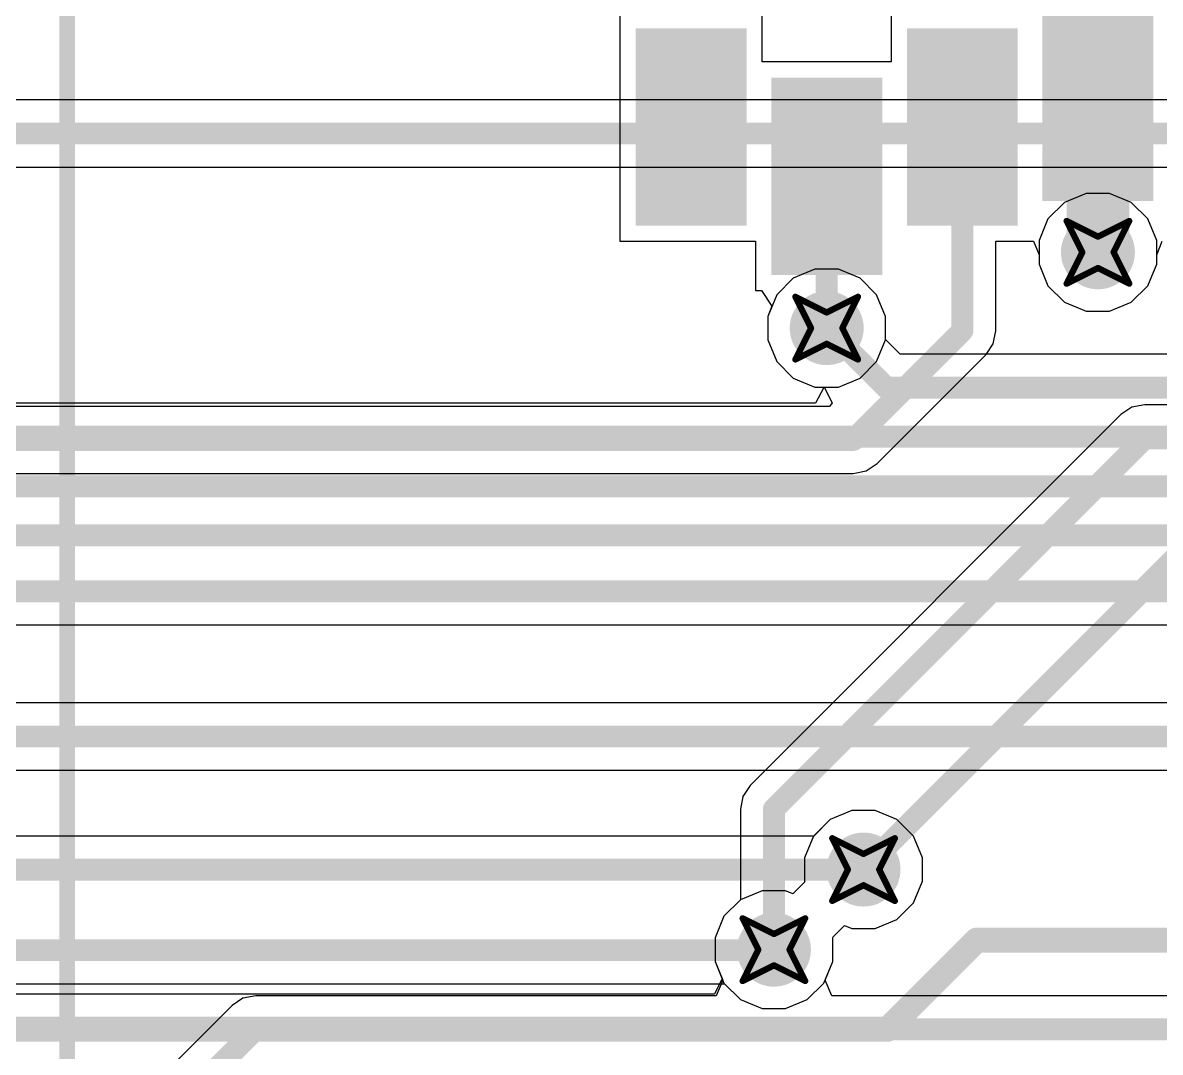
# Model space of a CAD drawing. Header units: inches. Extents: x -3 to 488, y -11 to 93.
# Drawn here: x 45.92 to 55.14, y 20.67 to 29.02 of the extents above; entities that cross this region are included whole.
import ezdxf

# ---------------------------------------------------------------- set-up
doc = ezdxf.new("R2010")
doc.units = ezdxf.units.IN
for name, color, linetype in [('Bottom Layer', 5, 'Continuous'), ('Drill Drawing', 1, 'Continuous'), ('Layer 1', 16, 'Continuous'), ('Layer 2', 76, 'Continuous'), ('Top Layer', 1, 'Continuous'), ('Top Overlay', 2, 'Continuous'), ('Top Paste', 8, 'Continuous'), ('Top Solder', 216, 'Continuous'), ('Via Holes', 16, 'Continuous')]:
    doc.layers.add(name, color=color, linetype=linetype)

msp = doc.modelspace()

# ---------------------------------------------------------------- hatches: boundary and pattern name
at = {"layer": 'Bottom Layer'}
h = msp.add_hatch(color=5, dxfattribs=at)
edge = h.paths.add_edge_path()
edge.add_arc((54.639, 27.1576), 0.3, 0, 360)
h = msp.add_hatch(color=5, dxfattribs=at)
edge = h.paths.add_edge_path()
edge.add_arc((52.439, 26.543), 0.3, 0, 360)
h = msp.add_hatch(color=5, dxfattribs=at)
edge = h.paths.add_edge_path()
edge.add_arc((52.7378, 22.1528), 0.3, 0, 360)
h = msp.add_hatch(color=5, dxfattribs=at)
edge = h.paths.add_edge_path()
edge.add_arc((52.0109, 21.5033), 0.3, 0, 360)
at = {"layer": 'Layer 1'}
h = msp.add_hatch(color=16, dxfattribs=at)
edge = h.paths.add_edge_path()
edge.add_arc((54.639, 27.1576), 0.3, 0, 360)
h = msp.add_hatch(color=16, dxfattribs=at)
edge = h.paths.add_edge_path()
edge.add_arc((52.439, 26.543), 0.3, 0, 360)
h = msp.add_hatch(color=16, dxfattribs=at)
edge = h.paths.add_edge_path()
edge.add_arc((52.7378, 22.1528), 0.3, 0, 360)
h = msp.add_hatch(color=16, dxfattribs=at)
edge = h.paths.add_edge_path()
edge.add_arc((52.0109, 21.5033), 0.3, 0, 360)
at = {"layer": 'Layer 2'}
h = msp.add_hatch(color=76, dxfattribs=at)
edge = h.paths.add_edge_path()
edge.add_arc((54.639, 27.1576), 0.3, 0, 360)
h = msp.add_hatch(color=76, dxfattribs=at)
edge = h.paths.add_edge_path()
edge.add_arc((52.439, 26.543), 0.3, 0, 360)
h = msp.add_hatch(color=76, dxfattribs=at)
edge = h.paths.add_edge_path()
edge.add_arc((52.7378, 22.1528), 0.3, 0, 360)
h = msp.add_hatch(color=76, dxfattribs=at)
edge = h.paths.add_edge_path()
edge.add_arc((52.0109, 21.5033), 0.3, 0, 360)
at = {"layer": 'Top Layer'}
for points in [[(55.039, 27.6247), (54.239, 27.6247), (54.239, 29.1247), (55.039, 29.1247)], [(51.739, 27.4247), (50.939, 27.4247), (50.939, 28.9247), (51.739, 28.9247)], [(53.939, 27.4247), (53.139, 27.4247), (53.139, 28.9247), (53.939, 28.9247)], [(52.839, 27.0247), (52.039, 27.0247), (52.039, 28.5247), (52.839, 28.5247)]]:
    msp.add_hatch(color=1, dxfattribs=at).paths.add_polyline_path(points)
h = msp.add_hatch(color=1, dxfattribs=at)
edge = h.paths.add_edge_path()
edge.add_arc((54.639, 27.1576), 0.3, 0, 360)
h = msp.add_hatch(color=1, dxfattribs=at)
edge = h.paths.add_edge_path()
edge.add_arc((52.439, 26.543), 0.3, 0, 360)
h = msp.add_hatch(color=1, dxfattribs=at)
edge = h.paths.add_edge_path()
edge.add_arc((52.7378, 22.1528), 0.3, 0, 360)
h = msp.add_hatch(color=1, dxfattribs=at)
edge = h.paths.add_edge_path()
edge.add_arc((52.0109, 21.5033), 0.3, 0, 360)
at = {"layer": 'Top Paste'}
for points in [[(55.039, 27.6247), (54.239, 27.6247), (54.239, 29.1247), (55.039, 29.1247)], [(51.739, 27.4247), (50.939, 27.4247), (50.939, 28.9247), (51.739, 28.9247)], [(53.939, 27.4247), (53.139, 27.4247), (53.139, 28.9247), (53.939, 28.9247)], [(52.839, 27.0247), (52.039, 27.0247), (52.039, 28.5247), (52.839, 28.5247)]]:
    msp.add_hatch(color=8, dxfattribs=at).paths.add_polyline_path(points)
at = {"layer": 'Top Solder'}
for points in [[(55.089, 27.5747), (54.189, 27.5747), (54.189, 29.1747), (55.089, 29.1747)], [(51.789, 27.3747), (50.889, 27.3747), (50.889, 28.9747), (51.789, 28.9747)], [(53.989, 27.3747), (53.089, 27.3747), (53.089, 28.9747), (53.989, 28.9747)], [(52.889, 26.9747), (51.989, 26.9747), (51.989, 28.5747), (52.889, 28.5747)]]:
    msp.add_hatch(color=216, dxfattribs=at).paths.add_polyline_path(points)
at = {"layer": 'Via Holes'}
h = msp.add_hatch(color=7, dxfattribs=at)
edge = h.paths.add_edge_path()
edge.add_arc((54.639, 27.1576), 0.15, 0, 360)
h = msp.add_hatch(color=7, dxfattribs=at)
edge = h.paths.add_edge_path()
edge.add_arc((52.439, 26.543), 0.15, 0, 360)
h = msp.add_hatch(color=7, dxfattribs=at)
edge = h.paths.add_edge_path()
edge.add_arc((52.7378, 22.1528), 0.15, 0, 360)
h = msp.add_hatch(color=7, dxfattribs=at)
edge = h.paths.add_edge_path()
edge.add_arc((52.0109, 21.5033), 0.15, 0, 360)

# ---------------------------------------------------------------- linework, layer by layer
at = {"layer": 'Bottom Layer'}
for p, q in [((52.1683, 26.9481), (52.0339, 26.8137)), ((52.3439, 27.0208), (52.1683, 26.9481)), ((52.534, 27.0208), (52.3439, 27.0208)), ((52.7096, 26.9481), (52.534, 27.0208)), ((52.844, 26.8137), (52.7096, 26.9481)), ((52.0339, 26.8137), (51.9612, 26.638)), ((52.9168, 26.638), (52.844, 26.8137)), ((51.9612, 26.638), (51.9612, 26.448)), ((52.9168, 26.4498), (52.9168, 26.638)), ((51.9612, 26.448), (52.0339, 26.2723)), ((53.0342, 26.3323), (52.9168, 26.4498)), ((57.7579, 26.3323), (53.0342, 26.3323)), ((52.0339, 26.2723), (52.1683, 26.1379)), ((52.1683, 26.1379), (52.3439, 26.0652)), ((52.3439, 26.0652), (52.4137, 26.0652)), ((52.4161, 26.0615), (52.3483, 25.9345)), ((52.4137, 26.0652), (52.4161, 26.0615)), ((52.3483, 25.9345), (38.1697, 25.9345)), ((8.6649, 24.1375), (56.929, 24.1375)), ((55.3313, 23.5037), (16.4567, 23.5037)), ((16.5694, 22.9598), (55.3313, 22.9598)), ((52.6427, 22.6306), (52.4671, 22.5579)), ((52.8328, 22.6306), (52.6427, 22.6306)), ((53.0084, 22.5579), (52.8328, 22.6306)), ((52.4671, 22.5579), (52.334, 22.4248)), ((53.1428, 22.4235), (53.0084, 22.5579)), ((52.334, 22.4248), (19.0286, 22.4248)), ((53.2156, 22.2479), (53.1428, 22.4235)), ((53.2156, 22.0578), (53.2156, 22.2479)), ((53.1428, 21.8822), (53.2156, 22.0578)), ((53.0084, 21.7478), (53.1428, 21.8822)), ((52.4872, 21.602), (52.5844, 21.6992)), ((52.5844, 21.6992), (52.6427, 21.675)), ((52.8328, 21.675), (53.0084, 21.7478)), ((52.4887, 21.5984), (52.4872, 21.602)), ((52.4887, 21.4083), (52.4887, 21.5984)), ((52.6427, 21.675), (52.8328, 21.675)), ((52.4159, 21.2327), (52.4887, 21.4083)), ((44.9549, 21.2273), (51.6112, 21.2273)), ((51.6112, 21.2273), (51.7402, 21.0983)), ((52.2815, 21.0983), (52.4159, 21.2327)), ((51.7402, 21.0983), (51.9158, 21.0255)), ((52.1059, 21.0255), (52.2815, 21.0983)), ((51.9158, 21.0255), (52.1059, 21.0255))]:
    msp.add_line(p, q, dxfattribs=at)
for points in [[(52.439, 26.543, 0.1778, 0.1778, 0), (52.9216, 26.0604, 0.1778, 0.1778, 0)], [(52.9216, 26.0604, 0.1778, 0.1778, 0), (57.9661, 26.0604, 0.1778, 0.1778, 0)], [(38.057, 25.6626, 0.1778, 0.1778, 0), (58.1504, 25.6626, 0.1778, 0.1778, 0)], [(24.3911, 25.2596, 0.1778, 0.1778, 0), (58.3311, 25.2596, 0.1778, 0.1778, 0)], [(23.6163, 24.8633, 0.1778, 0.1778, 0), (58.5017, 24.8633, 0.1778, 0.1778, 0)], [(8.2611, 24.4094, 0.1778, 0.1778, 0), (58.6465, 24.4094, 0.1778, 0.1778, 0)], [(16.4567, 23.2318, 0.1778, 0.1778, 0), (55.735, 23.2318, 0.1778, 0.1778, 0)], [(19.0286, 22.1528, 0.1778, 0.1778, 0), (52.7378, 22.1528, 0.1778, 0.1778, 0)], [(52.0068, 21.4992, 0.1778, 0.1778, 0), (52.0109, 21.5033, 0.1778, 0.1778, 0)], [(38.7452, 21.4992, 0.1778, 0.1778, 0), (52.0068, 21.4992, 0.1778, 0.1778, 0)]]:
    msp.add_lwpolyline(points, format="xyseb", dxfattribs=at)
for points in [[(52.3945, 26.543, 0.0889, 0.0889, 1), (52.4834, 26.543, 0.0889, 0.0889, 1)], [(52.8771, 26.0604, 0.0889, 0.0889, 1), (52.966, 26.0604, 0.0889, 0.0889, 1)], [(52.8771, 26.0604, 0.0889, 0.0889, 1), (52.966, 26.0604, 0.0889, 0.0889, 1)], [(52.6933, 22.1528, 0.0889, 0.0889, 1), (52.7822, 22.1528, 0.0889, 0.0889, 1)], [(51.9664, 21.5033, 0.0889, 0.0889, 1), (52.0553, 21.5033, 0.0889, 0.0889, 1)], [(51.9624, 21.4992, 0.0889, 0.0889, 1), (52.0513, 21.4992, 0.0889, 0.0889, 1)], [(51.9624, 21.4992, 0.0889, 0.0889, 1), (52.0513, 21.4992, 0.0889, 0.0889, 1)]]:
    msp.add_lwpolyline(points, format="xyseb", close=True, dxfattribs=at)
at = {"layer": 'Drill Drawing'}
for points in [[(54.385, 27.4116, 0.0508, 0.0508, 0), (54.639, 27.2846, 0.0508, 0.0508, 0)], [(54.385, 27.4116, 0.0508, 0.0508, 0), (54.512, 27.1576, 0.0508, 0.0508, 0)], [(54.639, 27.2846, 0.0508, 0.0508, 0), (54.893, 27.4116, 0.0508, 0.0508, 0)], [(54.766, 27.1576, 0.0508, 0.0508, 0), (54.893, 27.4116, 0.0508, 0.0508, 0)], [(54.385, 26.9036, 0.0508, 0.0508, 0), (54.512, 27.1576, 0.0508, 0.0508, 0)], [(54.766, 27.1576, 0.0508, 0.0508, 0), (54.893, 26.9036, 0.0508, 0.0508, 0)], [(54.385, 26.9036, 0.0508, 0.0508, 0), (54.639, 27.0306, 0.0508, 0.0508, 0)], [(54.639, 27.0306, 0.0508, 0.0508, 0), (54.893, 26.9036, 0.0508, 0.0508, 0)], [(52.185, 26.797, 0.0508, 0.0508, 0), (52.439, 26.67, 0.0508, 0.0508, 0)], [(52.185, 26.797, 0.0508, 0.0508, 0), (52.312, 26.543, 0.0508, 0.0508, 0)], [(52.439, 26.67, 0.0508, 0.0508, 0), (52.693, 26.797, 0.0508, 0.0508, 0)], [(52.566, 26.543, 0.0508, 0.0508, 0), (52.693, 26.797, 0.0508, 0.0508, 0)], [(52.185, 26.289, 0.0508, 0.0508, 0), (52.312, 26.543, 0.0508, 0.0508, 0)], [(52.566, 26.543, 0.0508, 0.0508, 0), (52.693, 26.289, 0.0508, 0.0508, 0)], [(52.185, 26.289, 0.0508, 0.0508, 0), (52.439, 26.416, 0.0508, 0.0508, 0)], [(52.439, 26.416, 0.0508, 0.0508, 0), (52.693, 26.289, 0.0508, 0.0508, 0)], [(52.4838, 22.4068, 0.0508, 0.0508, 0), (52.7378, 22.2798, 0.0508, 0.0508, 0)], [(52.4838, 22.4068, 0.0508, 0.0508, 0), (52.6108, 22.1528, 0.0508, 0.0508, 0)], [(52.7378, 22.2798, 0.0508, 0.0508, 0), (52.9918, 22.4068, 0.0508, 0.0508, 0)], [(52.8648, 22.1528, 0.0508, 0.0508, 0), (52.9918, 22.4068, 0.0508, 0.0508, 0)], [(52.4838, 21.8988, 0.0508, 0.0508, 0), (52.6108, 22.1528, 0.0508, 0.0508, 0)], [(52.8648, 22.1528, 0.0508, 0.0508, 0), (52.9918, 21.8988, 0.0508, 0.0508, 0)], [(52.4838, 21.8988, 0.0508, 0.0508, 0), (52.7378, 22.0258, 0.0508, 0.0508, 0)], [(52.7378, 22.0258, 0.0508, 0.0508, 0), (52.9918, 21.8988, 0.0508, 0.0508, 0)], [(51.7569, 21.7573, 0.0508, 0.0508, 0), (52.0109, 21.6303, 0.0508, 0.0508, 0)], [(51.7569, 21.7573, 0.0508, 0.0508, 0), (51.8839, 21.5033, 0.0508, 0.0508, 0)], [(52.0109, 21.6303, 0.0508, 0.0508, 0), (52.2649, 21.7573, 0.0508, 0.0508, 0)], [(52.1379, 21.5033, 0.0508, 0.0508, 0), (52.2649, 21.7573, 0.0508, 0.0508, 0)], [(51.7569, 21.2493, 0.0508, 0.0508, 0), (51.8839, 21.5033, 0.0508, 0.0508, 0)], [(52.1379, 21.5033, 0.0508, 0.0508, 0), (52.2649, 21.2493, 0.0508, 0.0508, 0)], [(51.7569, 21.2493, 0.0508, 0.0508, 0), (52.0109, 21.3763, 0.0508, 0.0508, 0)], [(52.0109, 21.3763, 0.0508, 0.0508, 0), (52.2649, 21.2493, 0.0508, 0.0508, 0)]]:
    msp.add_lwpolyline(points, format="xyseb", dxfattribs=at)
for points in [[(54.3723, 27.4116, 0.0254, 0.0254, 1), (54.3977, 27.4116, 0.0254, 0.0254, 1)], [(54.3723, 27.4116, 0.0254, 0.0254, 1), (54.3977, 27.4116, 0.0254, 0.0254, 1)], [(54.8803, 27.4116, 0.0254, 0.0254, 1), (54.9057, 27.4116, 0.0254, 0.0254, 1)], [(54.8803, 27.4116, 0.0254, 0.0254, 1), (54.9057, 27.4116, 0.0254, 0.0254, 1)], [(54.6263, 27.2846, 0.0254, 0.0254, 1), (54.6517, 27.2846, 0.0254, 0.0254, 1)], [(54.6263, 27.2846, 0.0254, 0.0254, 1), (54.6517, 27.2846, 0.0254, 0.0254, 1)], [(54.4993, 27.1576, 0.0254, 0.0254, 1), (54.5247, 27.1576, 0.0254, 0.0254, 1)], [(54.4993, 27.1576, 0.0254, 0.0254, 1), (54.5247, 27.1576, 0.0254, 0.0254, 1)], [(54.7533, 27.1576, 0.0254, 0.0254, 1), (54.7787, 27.1576, 0.0254, 0.0254, 1)], [(54.7533, 27.1576, 0.0254, 0.0254, 1), (54.7787, 27.1576, 0.0254, 0.0254, 1)], [(54.6263, 27.0306, 0.0254, 0.0254, 1), (54.6517, 27.0306, 0.0254, 0.0254, 1)], [(54.6263, 27.0306, 0.0254, 0.0254, 1), (54.6517, 27.0306, 0.0254, 0.0254, 1)], [(54.3723, 26.9036, 0.0254, 0.0254, 1), (54.3977, 26.9036, 0.0254, 0.0254, 1)], [(54.3723, 26.9036, 0.0254, 0.0254, 1), (54.3977, 26.9036, 0.0254, 0.0254, 1)], [(54.8803, 26.9036, 0.0254, 0.0254, 1), (54.9057, 26.9036, 0.0254, 0.0254, 1)], [(54.8803, 26.9036, 0.0254, 0.0254, 1), (54.9057, 26.9036, 0.0254, 0.0254, 1)], [(52.1723, 26.797, 0.0254, 0.0254, 1), (52.1977, 26.797, 0.0254, 0.0254, 1)], [(52.1723, 26.797, 0.0254, 0.0254, 1), (52.1977, 26.797, 0.0254, 0.0254, 1)], [(52.6803, 26.797, 0.0254, 0.0254, 1), (52.7057, 26.797, 0.0254, 0.0254, 1)], [(52.6803, 26.797, 0.0254, 0.0254, 1), (52.7057, 26.797, 0.0254, 0.0254, 1)], [(52.4263, 26.67, 0.0254, 0.0254, 1), (52.4517, 26.67, 0.0254, 0.0254, 1)], [(52.4263, 26.67, 0.0254, 0.0254, 1), (52.4517, 26.67, 0.0254, 0.0254, 1)], [(52.2993, 26.543, 0.0254, 0.0254, 1), (52.3247, 26.543, 0.0254, 0.0254, 1)], [(52.2993, 26.543, 0.0254, 0.0254, 1), (52.3247, 26.543, 0.0254, 0.0254, 1)], [(52.5533, 26.543, 0.0254, 0.0254, 1), (52.5787, 26.543, 0.0254, 0.0254, 1)], [(52.5533, 26.543, 0.0254, 0.0254, 1), (52.5787, 26.543, 0.0254, 0.0254, 1)], [(52.4263, 26.416, 0.0254, 0.0254, 1), (52.4517, 26.416, 0.0254, 0.0254, 1)], [(52.4263, 26.416, 0.0254, 0.0254, 1), (52.4517, 26.416, 0.0254, 0.0254, 1)], [(52.1723, 26.289, 0.0254, 0.0254, 1), (52.1977, 26.289, 0.0254, 0.0254, 1)], [(52.1723, 26.289, 0.0254, 0.0254, 1), (52.1977, 26.289, 0.0254, 0.0254, 1)], [(52.6803, 26.289, 0.0254, 0.0254, 1), (52.7057, 26.289, 0.0254, 0.0254, 1)], [(52.6803, 26.289, 0.0254, 0.0254, 1), (52.7057, 26.289, 0.0254, 0.0254, 1)], [(52.4711, 22.4068, 0.0254, 0.0254, 1), (52.4965, 22.4068, 0.0254, 0.0254, 1)], [(52.4711, 22.4068, 0.0254, 0.0254, 1), (52.4965, 22.4068, 0.0254, 0.0254, 1)], [(52.9791, 22.4068, 0.0254, 0.0254, 1), (53.0045, 22.4068, 0.0254, 0.0254, 1)], [(52.9791, 22.4068, 0.0254, 0.0254, 1), (53.0045, 22.4068, 0.0254, 0.0254, 1)], [(52.7251, 22.2798, 0.0254, 0.0254, 1), (52.7505, 22.2798, 0.0254, 0.0254, 1)], [(52.7251, 22.2798, 0.0254, 0.0254, 1), (52.7505, 22.2798, 0.0254, 0.0254, 1)], [(52.5981, 22.1528, 0.0254, 0.0254, 1), (52.6235, 22.1528, 0.0254, 0.0254, 1)], [(52.5981, 22.1528, 0.0254, 0.0254, 1), (52.6235, 22.1528, 0.0254, 0.0254, 1)], [(52.8521, 22.1528, 0.0254, 0.0254, 1), (52.8775, 22.1528, 0.0254, 0.0254, 1)], [(52.8521, 22.1528, 0.0254, 0.0254, 1), (52.8775, 22.1528, 0.0254, 0.0254, 1)], [(52.7251, 22.0258, 0.0254, 0.0254, 1), (52.7505, 22.0258, 0.0254, 0.0254, 1)], [(52.7251, 22.0258, 0.0254, 0.0254, 1), (52.7505, 22.0258, 0.0254, 0.0254, 1)], [(52.4711, 21.8988, 0.0254, 0.0254, 1), (52.4965, 21.8988, 0.0254, 0.0254, 1)], [(52.4711, 21.8988, 0.0254, 0.0254, 1), (52.4965, 21.8988, 0.0254, 0.0254, 1)], [(52.9791, 21.8988, 0.0254, 0.0254, 1), (53.0045, 21.8988, 0.0254, 0.0254, 1)], [(52.9791, 21.8988, 0.0254, 0.0254, 1), (53.0045, 21.8988, 0.0254, 0.0254, 1)], [(51.7442, 21.7573, 0.0254, 0.0254, 1), (51.7696, 21.7573, 0.0254, 0.0254, 1)], [(51.7442, 21.7573, 0.0254, 0.0254, 1), (51.7696, 21.7573, 0.0254, 0.0254, 1)], [(52.2522, 21.7573, 0.0254, 0.0254, 1), (52.2776, 21.7573, 0.0254, 0.0254, 1)], [(52.2522, 21.7573, 0.0254, 0.0254, 1), (52.2776, 21.7573, 0.0254, 0.0254, 1)], [(51.9982, 21.6303, 0.0254, 0.0254, 1), (52.0236, 21.6303, 0.0254, 0.0254, 1)], [(51.9982, 21.6303, 0.0254, 0.0254, 1), (52.0236, 21.6303, 0.0254, 0.0254, 1)], [(51.8712, 21.5033, 0.0254, 0.0254, 1), (51.8966, 21.5033, 0.0254, 0.0254, 1)], [(51.8712, 21.5033, 0.0254, 0.0254, 1), (51.8966, 21.5033, 0.0254, 0.0254, 1)], [(52.1252, 21.5033, 0.0254, 0.0254, 1), (52.1506, 21.5033, 0.0254, 0.0254, 1)], [(52.1252, 21.5033, 0.0254, 0.0254, 1), (52.1506, 21.5033, 0.0254, 0.0254, 1)], [(51.9982, 21.3763, 0.0254, 0.0254, 1), (52.0236, 21.3763, 0.0254, 0.0254, 1)], [(51.9982, 21.3763, 0.0254, 0.0254, 1), (52.0236, 21.3763, 0.0254, 0.0254, 1)], [(51.7442, 21.2493, 0.0254, 0.0254, 1), (51.7696, 21.2493, 0.0254, 0.0254, 1)], [(51.7442, 21.2493, 0.0254, 0.0254, 1), (51.7696, 21.2493, 0.0254, 0.0254, 1)], [(52.2522, 21.2493, 0.0254, 0.0254, 1), (52.2776, 21.2493, 0.0254, 0.0254, 1)], [(52.2522, 21.2493, 0.0254, 0.0254, 1), (52.2776, 21.2493, 0.0254, 0.0254, 1)]]:
    msp.add_lwpolyline(points, format="xyseb", close=True, dxfattribs=at)
at = {"layer": 'Layer 1'}
for p, q in [((56.7758, 28.3927), (43.8251, 28.3927)), ((43.9378, 27.8489), (56.6632, 27.8489)), ((54.5439, 27.6354), (54.3683, 27.5627)), ((54.734, 27.6354), (54.5439, 27.6354)), ((54.9096, 27.5627), (54.734, 27.6354)), ((54.3683, 27.5627), (54.2339, 27.4283)), ((55.044, 27.4283), (54.9096, 27.5627)), ((54.2339, 27.4283), (54.1612, 27.2527)), ((55.1168, 27.2527), (55.044, 27.4283)), ((54.1612, 27.2527), (54.1612, 27.0626)), ((55.1168, 27.0626), (55.1168, 27.2527)), ((54.1612, 27.0626), (54.2339, 26.887)), ((55.044, 26.887), (55.1168, 27.0626)), ((52.1683, 26.9481), (52.0339, 26.8137)), ((52.3439, 27.0208), (52.1683, 26.9481)), ((52.534, 27.0208), (52.3439, 27.0208)), ((52.7096, 26.9481), (52.534, 27.0208)), ((52.844, 26.8137), (52.7096, 26.9481)), ((54.2339, 26.887), (54.3683, 26.7526)), ((54.9096, 26.7526), (55.044, 26.887)), ((52.0339, 26.8137), (51.9612, 26.638)), ((52.9168, 26.638), (52.844, 26.8137)), ((54.3683, 26.7526), (54.5439, 26.6798)), ((54.5439, 26.6798), (54.734, 26.6798)), ((54.734, 26.6798), (54.9096, 26.7526)), ((51.9612, 26.638), (51.9612, 26.448)), ((52.9168, 26.448), (52.9168, 26.638)), ((51.9612, 26.448), (52.0339, 26.2723)), ((52.844, 26.2723), (52.9168, 26.448)), ((52.0339, 26.2723), (52.1683, 26.1379)), ((52.7096, 26.1379), (52.844, 26.2723)), ((52.1683, 26.1379), (52.3439, 26.0652)), ((52.534, 26.0652), (52.7096, 26.1379)), ((52.3439, 26.0652), (52.534, 26.0652)), ((52.6427, 22.6306), (52.4671, 22.5579)), ((52.8328, 22.6306), (52.6427, 22.6306)), ((53.0084, 22.5579), (52.8328, 22.6306)), ((52.4671, 22.5579), (52.3327, 22.4235)), ((53.1428, 22.4235), (53.0084, 22.5579)), ((52.3327, 22.4235), (52.26, 22.2479)), ((53.2156, 22.2479), (53.1428, 22.4235)), ((52.26, 22.2479), (52.26, 22.0578)), ((53.2156, 22.0578), (53.2156, 22.2479)), ((52.2615, 22.0541), (52.1643, 21.9569)), ((52.26, 22.0578), (52.2615, 22.0541)), ((53.1428, 21.8822), (53.2156, 22.0578)), ((51.9158, 21.9811), (51.7402, 21.9084)), ((52.1059, 21.9811), (51.9158, 21.9811)), ((52.1643, 21.9569), (52.1059, 21.9811)), ((51.7402, 21.9084), (51.6058, 21.774)), ((53.0084, 21.7478), (53.1428, 21.8822)), ((51.6058, 21.774), (51.5331, 21.5984)), ((52.4872, 21.602), (52.5844, 21.6992)), ((52.5844, 21.6992), (52.6427, 21.675)), ((52.8328, 21.675), (53.0084, 21.7478)), ((51.5331, 21.5984), (51.5331, 21.4083)), ((52.4887, 21.5984), (52.4872, 21.602)), ((52.4887, 21.4083), (52.4887, 21.5984)), ((52.6427, 21.675), (52.8328, 21.675)), ((51.5331, 21.4083), (51.5956, 21.2572)), ((52.4261, 21.2572), (52.4887, 21.4083)), ((51.5956, 21.2572), (51.5423, 21.1302)), ((52.4795, 21.1302), (52.4261, 21.2572)), ((47.8077, 21.1302), (47.7037, 21.1095)), ((51.5423, 21.1302), (47.8077, 21.1302)), ((55.3313, 21.1302), (52.4795, 21.1302)), ((47.6154, 21.0506), (46.8477, 20.2829)), ((47.7037, 21.1095), (47.6154, 21.0506)), ((47.6154, 21.0506), (47.6154, 21.0506))]:
    msp.add_line(p, q, dxfattribs=at)
for points in [[(43.8251, 28.1208, 0.1778, 0.1778, 0), (56.7758, 28.1208, 0.1778, 0.1778, 0)], [(47.04, 20.0906, 0.1778, 0.1778, 0), (47.8077, 20.8583, 0.1778, 0.1778, 0)], [(47.8077, 20.8583, 0.1778, 0.1778, 0), (55.735, 20.8583, 0.1778, 0.1778, 0)]]:
    msp.add_lwpolyline(points, format="xyseb", dxfattribs=at)
msp.add_lwpolyline([(47.7633, 20.8583, 0.0889, 0.0889, 1), (47.8522, 20.8583, 0.0889, 0.0889, 1)], format="xyseb", close=True, dxfattribs=at)
msp.add_lwpolyline([(47.7633, 20.8583, 0.0889, 0.0889, 1), (47.8522, 20.8583, 0.0889, 0.0889, 1)], format="xyseb", close=True, dxfattribs=at)
at = {"layer": 'Layer 2'}
for p, q in [((54.5439, 27.6354), (54.3683, 27.5627)), ((54.734, 27.6354), (54.5439, 27.6354)), ((54.9096, 27.5627), (54.734, 27.6354)), ((54.3683, 27.5627), (54.2339, 27.4283)), ((55.044, 27.4283), (54.9096, 27.5627)), ((54.2339, 27.4283), (54.1612, 27.2527)), ((55.1168, 27.2527), (55.044, 27.4283)), ((54.1612, 27.2527), (54.1612, 27.0626)), ((55.1168, 27.0626), (55.1168, 27.2527)), ((54.1612, 27.0626), (54.2339, 26.887)), ((55.044, 26.887), (55.1168, 27.0626)), ((52.1683, 26.9481), (52.0339, 26.8137)), ((52.3439, 27.0208), (52.1683, 26.9481)), ((52.534, 27.0208), (52.3439, 27.0208)), ((52.7096, 26.9481), (52.534, 27.0208)), ((52.844, 26.8137), (52.7096, 26.9481)), ((54.2339, 26.887), (54.3683, 26.7526)), ((54.9096, 26.7526), (55.044, 26.887)), ((52.0339, 26.8137), (51.9612, 26.638)), ((52.9168, 26.638), (52.844, 26.8137)), ((54.3683, 26.7526), (54.5439, 26.6798)), ((54.5439, 26.6798), (54.734, 26.6798)), ((54.734, 26.6798), (54.9096, 26.7526)), ((51.9612, 26.638), (51.9612, 26.448)), ((52.9168, 26.448), (52.9168, 26.638)), ((51.9612, 26.448), (52.0339, 26.2723)), ((52.844, 26.2723), (52.9168, 26.448)), ((52.0339, 26.2723), (52.1683, 26.1379)), ((52.7096, 26.1379), (52.844, 26.2723)), ((52.1683, 26.1379), (52.3439, 26.0652)), ((52.534, 26.0652), (52.7096, 26.1379)), ((52.3439, 26.0652), (52.534, 26.0652)), ((52.6427, 22.6306), (52.4671, 22.5579)), ((52.8328, 22.6306), (52.6427, 22.6306)), ((53.0084, 22.5579), (52.8328, 22.6306)), ((52.4671, 22.5579), (52.3327, 22.4235)), ((53.1428, 22.4235), (53.0084, 22.5579)), ((52.3327, 22.4235), (52.26, 22.2479)), ((53.2156, 22.2479), (53.1428, 22.4235)), ((52.26, 22.2479), (52.26, 22.0578)), ((53.2156, 22.0578), (53.2156, 22.2479)), ((52.2615, 22.0541), (52.1643, 21.9569)), ((52.26, 22.0578), (52.2615, 22.0541)), ((53.1428, 21.8822), (53.2156, 22.0578)), ((51.9158, 21.9811), (51.7402, 21.9084)), ((52.1059, 21.9811), (51.9158, 21.9811)), ((52.1643, 21.9569), (52.1059, 21.9811)), ((51.7402, 21.9084), (51.6058, 21.774)), ((53.0084, 21.7478), (53.1428, 21.8822)), ((51.6058, 21.774), (51.5331, 21.5984)), ((52.4872, 21.602), (52.5844, 21.6992)), ((52.5844, 21.6992), (52.6427, 21.675)), ((52.8328, 21.675), (53.0084, 21.7478)), ((51.5331, 21.5984), (51.5331, 21.4083)), ((52.4887, 21.5984), (52.4872, 21.602)), ((52.4887, 21.4083), (52.4887, 21.5984)), ((52.6427, 21.675), (52.8328, 21.675)), ((51.5331, 21.4083), (51.6058, 21.2327)), ((52.4159, 21.2327), (52.4887, 21.4083)), ((51.6058, 21.2327), (51.7402, 21.0983)), ((52.2815, 21.0983), (52.4159, 21.2327)), ((51.7402, 21.0983), (51.9158, 21.0255)), ((52.1059, 21.0255), (52.2815, 21.0983)), ((51.9158, 21.0255), (52.1059, 21.0255))]:
    msp.add_line(p, q, dxfattribs=at)
at = {"layer": 'Top Layer'}
for p, q in [((50.7612, 29.1025), (50.7612, 27.2469)), ((51.9168, 28.7025), (51.9168, 29.1025)), ((52.9612, 29.1025), (52.9612, 28.7025)), ((52.9612, 28.7025), (51.9168, 28.7025)), ((50.7612, 27.2469), (51.8612, 27.2469)), ((51.8612, 27.2469), (51.8612, 26.8469)), ((53.8109, 26.5206), (53.8109, 27.2469)), ((53.8109, 27.2469), (54.1168, 27.2469)), ((54.1168, 27.2469), (54.1612, 27.1383)), ((55.1168, 27.1383), (55.1612, 27.2469)), ((54.1612, 27.1383), (54.1612, 27.0626)), ((55.1168, 27.0626), (55.1168, 27.1383)), ((54.1612, 27.0626), (54.2339, 26.887)), ((55.044, 26.887), (55.1168, 27.0626)), ((54.2339, 26.887), (54.3683, 26.7526)), ((54.9096, 26.7526), (55.044, 26.887)), ((51.8612, 26.8469), (51.9102, 26.8469)), ((51.9102, 26.8469), (51.9951, 26.7199)), ((51.9951, 26.7199), (51.9612, 26.638)), ((54.3683, 26.7526), (54.5439, 26.6798)), ((54.5439, 26.6798), (54.734, 26.6798)), ((54.734, 26.6798), (54.9096, 26.7526)), ((51.9612, 26.638), (51.9612, 26.448)), ((53.7902, 26.4165), (53.8109, 26.5206)), ((53.8109, 26.5206), (53.8109, 26.5206)), ((51.9612, 26.448), (52.0339, 26.2723)), ((53.7313, 26.3283), (53.7902, 26.4165)), ((52.847, 25.4441), (53.7312, 26.3283)), ((53.7312, 26.3283), (53.7313, 26.3283)), ((52.0339, 26.2723), (52.1683, 26.1379)), ((52.1683, 26.1379), (52.3439, 26.0652)), ((52.3439, 26.0652), (52.4191, 26.0652)), ((52.4191, 26.0652), (52.4829, 25.9382)), ((52.4829, 25.9382), (52.4607, 25.9083)), ((52.4607, 25.9083), (38.4628, 25.9083)), ((54.8258, 25.8419), (51.8186, 22.8347)), ((54.914, 25.9009), (54.8258, 25.8419)), ((54.8258, 25.8419), (54.8258, 25.8419)), ((55.0181, 25.9216), (54.914, 25.9009)), ((60.0412, 25.9216), (55.0181, 25.9216)), ((52.6548, 25.3645), (52.7588, 25.3851)), ((52.7588, 25.3851), (52.847, 25.4441)), ((9.1032, 25.3645), (52.6548, 25.3645)), ((51.8186, 22.8347), (51.7597, 22.7465)), ((51.7597, 22.7465), (51.739, 22.6424)), ((51.739, 22.6424), (51.739, 21.9071)), ((51.739, 21.9071), (51.6058, 21.774)), ((51.6058, 21.774), (51.5331, 21.5984)), ((51.5331, 21.5984), (51.5331, 21.4083)), ((51.5331, 21.4083), (51.5903, 21.2702)), ((51.5903, 21.2702), (51.5294, 21.1432)), ((51.5294, 21.1432), (44.8731, 21.1432))]:
    msp.add_line(p, q, dxfattribs=at)
for points in [[(54.639, 28.3747, 0.508, 0.508, 0), (54.639, 28.5076, 0.508, 0.508, 0)], [(54.639, 27.1576, 0.508, 0.508, 0), (54.639, 28.3747, 0.508, 0.508, 0)], [(53.539, 26.5206, 0.1778, 0.1778, 0), (53.539, 28.1747, 0.1778, 0.1778, 0)], [(52.439, 26.543, 0.1778, 0.1778, 0), (52.439, 27.7747, 0.1778, 0.1778, 0)], [(52.6548, 25.6364, 0.1778, 0.1778, 0), (53.539, 26.5206, 0.1778, 0.1778, 0)], [(37.6404, 25.6364, 0.1778, 0.1778, 0), (52.6548, 25.6364, 0.1778, 0.1778, 0)], [(52.0109, 22.6424, 0.1778, 0.1778, 0), (55.0181, 25.6496, 0.1778, 0.1778, 0)], [(55.0181, 25.6496, 0.1778, 0.1778, 0), (60.1538, 25.6496, 0.1778, 0.1778, 0)], [(52.7378, 22.1528, 0.1778, 0.1778, 0), (55.7865, 25.2016, 0.1778, 0.1778, 0)], [(52.0109, 21.5033, 0.1778, 0.1778, 0), (52.0109, 22.6424, 0.1778, 0.1778, 0)], [(52.9335, 20.8583, 0.2032, 0.2032, 0), (53.6557, 21.5805, 0.2032, 0.2032, 0)], [(53.6557, 21.5805, 0.2032, 0.2032, 0), (56.3982, 21.5805, 0.2032, 0.2032, 0)], [(44.4822, 20.8583, 0.2032, 0.2032, 0), (52.9335, 20.8583, 0.2032, 0.2032, 0)]]:
    msp.add_lwpolyline(points, format="xyseb", dxfattribs=at)
for points in [[(54.512, 28.5076, 0.254, 0.254, 1), (54.766, 28.5076, 0.254, 0.254, 1)], [(54.512, 28.3747, 0.254, 0.254, 1), (54.766, 28.3747, 0.254, 0.254, 1)], [(54.512, 28.3747, 0.254, 0.254, 1), (54.766, 28.3747, 0.254, 0.254, 1)], [(53.4945, 28.1747, 0.0889, 0.0889, 1), (53.5834, 28.1747, 0.0889, 0.0889, 1)], [(52.3945, 27.7747, 0.0889, 0.0889, 1), (52.4834, 27.7747, 0.0889, 0.0889, 1)], [(54.512, 27.1576, 0.254, 0.254, 1), (54.766, 27.1576, 0.254, 0.254, 1)], [(52.3945, 26.543, 0.0889, 0.0889, 1), (52.4834, 26.543, 0.0889, 0.0889, 1)], [(53.4945, 26.5206, 0.0889, 0.0889, 1), (53.5834, 26.5206, 0.0889, 0.0889, 1)], [(53.4945, 26.5206, 0.0889, 0.0889, 1), (53.5834, 26.5206, 0.0889, 0.0889, 1)], [(52.6103, 25.6364, 0.0889, 0.0889, 1), (52.6992, 25.6364, 0.0889, 0.0889, 1)], [(52.6103, 25.6364, 0.0889, 0.0889, 1), (52.6992, 25.6364, 0.0889, 0.0889, 1)], [(54.9737, 25.6496, 0.0889, 0.0889, 1), (55.0626, 25.6496, 0.0889, 0.0889, 1)], [(54.9737, 25.6496, 0.0889, 0.0889, 1), (55.0626, 25.6496, 0.0889, 0.0889, 1)], [(51.9664, 22.6424, 0.0889, 0.0889, 1), (52.0553, 22.6424, 0.0889, 0.0889, 1)], [(51.9664, 22.6424, 0.0889, 0.0889, 1), (52.0553, 22.6424, 0.0889, 0.0889, 1)], [(52.6933, 22.1528, 0.0889, 0.0889, 1), (52.7822, 22.1528, 0.0889, 0.0889, 1)], [(51.9664, 21.5033, 0.0889, 0.0889, 1), (52.0553, 21.5033, 0.0889, 0.0889, 1)], [(53.6049, 21.5805, 0.1016, 0.1016, 1), (53.7065, 21.5805, 0.1016, 0.1016, 1)], [(53.6049, 21.5805, 0.1016, 0.1016, 1), (53.7065, 21.5805, 0.1016, 0.1016, 1)], [(52.8827, 20.8583, 0.1016, 0.1016, 1), (52.9843, 20.8583, 0.1016, 0.1016, 1)], [(52.8827, 20.8583, 0.1016, 0.1016, 1), (52.9843, 20.8583, 0.1016, 0.1016, 1)]]:
    msp.add_lwpolyline(points, format="xyseb", close=True, dxfattribs=at)
at = {"layer": 'Top Overlay'}
msp.add_lwpolyline([(46.279, 17.4737, 0.127, 0.127, 0), (46.279, 30.7436, 0.127, 0.127, 0)], format="xyseb", dxfattribs=at)

doc.saveas('drawing.dxf')
